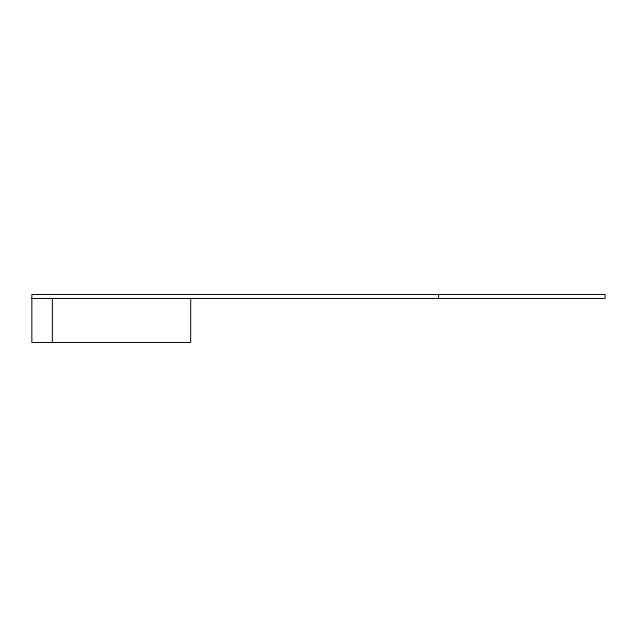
<?xml version="1.0" encoding="UTF-8"?>
<svg xmlns="http://www.w3.org/2000/svg" width="637" height="637" viewBox="0 0 637 637"><rect width="100%" height="100%" fill="white"/><g stroke="black" fill="none" stroke-linecap="round" stroke-linejoin="round"><path stroke-width="0.96" d="M31.85 298.466L605.15 298.466L605.15 294.509L31.85 294.509L31.85 342.491L190.686 342.491L190.686 298.466M438.574 294.509L438.574 298.466M52.361 298.466L52.361 342.491"/></g></svg>
